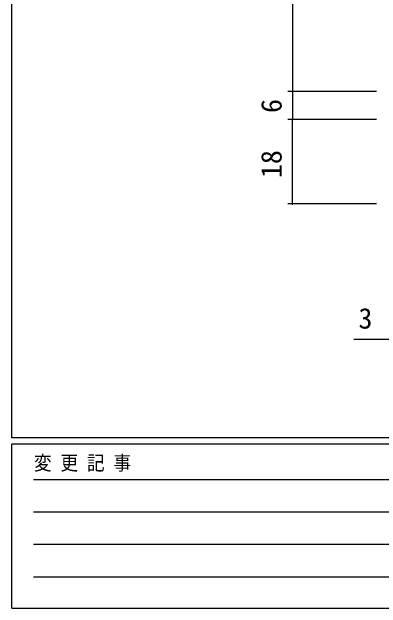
# Model space of a CAD drawing. Units: millimetres, scale not verified. Extents: x -1040 to 397, y -282 to 282.
# Drawn here: x -393.9 to -315, y -282.1 to -154.7 of the extents above; entities that cross this region are included whole.
import ezdxf
from ezdxf.enums import TextEntityAlignment as Align

# ---------------------------------------------------------------- set-up
doc = ezdxf.new("R2010")
doc.units = ezdxf.units.MM
doc.header["$LTSCALE"] = 2
doc.layers.add('0-6_YKK_D', color=6, linetype='Continuous')
doc.layers.add('0-7_YKK_ZWAK', color=7, linetype='Continuous')
doc.styles.add('ＭＳ ゴシック', font='')
doc.styles.get('ＭＳ ゴシック').set_extended_font_data('MS Gothic')

msp = doc.modelspace()

# ---------------------------------------------------------------- linework, layer by layer
at = {"layer": '0-6_YKK_D'}
for p, q in [((-333.9, 128.347), (-333.9, -171.7)), ((-315.9, -171.7), (-334.9, -171.7)), ((-315.9, -171.7), (-334.9, -171.7)), ((-333.9, -171.7), (-333.9, -177.7)), ((-315.9, -177.7), (-334.9, -177.7)), ((-315.9, -177.7), (-334.9, -177.7)), ((-333.9, -195.7), (-333.9, -177.7)), ((-315.9, -195.7), (-334.9, -195.7))]:
    msp.add_line(p, q, dxfattribs=at)
msp.add_lwpolyline([(-310.9, -224.7), (-313.9, -224.7), (-320.8, -224.7)], dxfattribs=at)
for centre, start, end in [((-333.9, -171.7), 90, 270), ((-333.9, -171.7), 90, 270), ((-333.9, -171.7), 270, 90), ((-333.9, -171.7), 270, 90), ((-333.9, -177.7), 90, 270), ((-333.9, -177.7), 90, 270), ((-333.9, -177.7), 270, 90), ((-333.9, -177.7), 270, 90), ((-333.9, -195.7), 90, 270), ((-333.9, -195.7), 270, 90)]:
    msp.add_arc(centre, 0.106, start, end, dxfattribs=at)
at = {"layer": '0-7_YKK_ZWAK'}
for p, q in [((-393.9, -245.7), (-393.9, 279.3)), ((376.1, -245.7), (-393.9, -245.7)), ((338.3, -247.1), (-393.9, -247.1)), ((-393.9, -282.1), (-393.9, -247.1)), ((-389.301, -254.612), (-141.109, -254.612)), ((-389.301, -261.541), (-141.109, -261.541)), ((-389.301, -268.47), (-141.109, -268.47)), ((-389.301, -275.398), (-141.109, -275.398)), ((-393.9, -282.1), (338.3, -282.1))]:
    msp.add_line(p, q, dxfattribs=at)

# ---------------------------------------------------------------- texts
at = {"layer": '0-6_YKK_D', "style": 'ＭＳ ゴシック'}
for s, p in [('6', (-334.9, -176.3)), ('18', (-334.9, -190.22))]:
    msp.add_text(s, height=4.399, rotation=90, dxfattribs=at).set_placement(p, align=Align.BOTTOM_LEFT)
msp.add_text('3', height=4.399, dxfattribs=at).set_placement((-319.8, -223.7), align=Align.BOTTOM_LEFT)
at = {"layer": '0-7_YKK_ZWAK', "style": 'ＭＳ ゴシック', "width": 0.9}
msp.add_text('変 更 記 事', height=3.079, dxfattribs=at).set_placement((-389.186, -253.547), align=Align.BOTTOM_LEFT)

doc.saveas('drawing.dxf')
